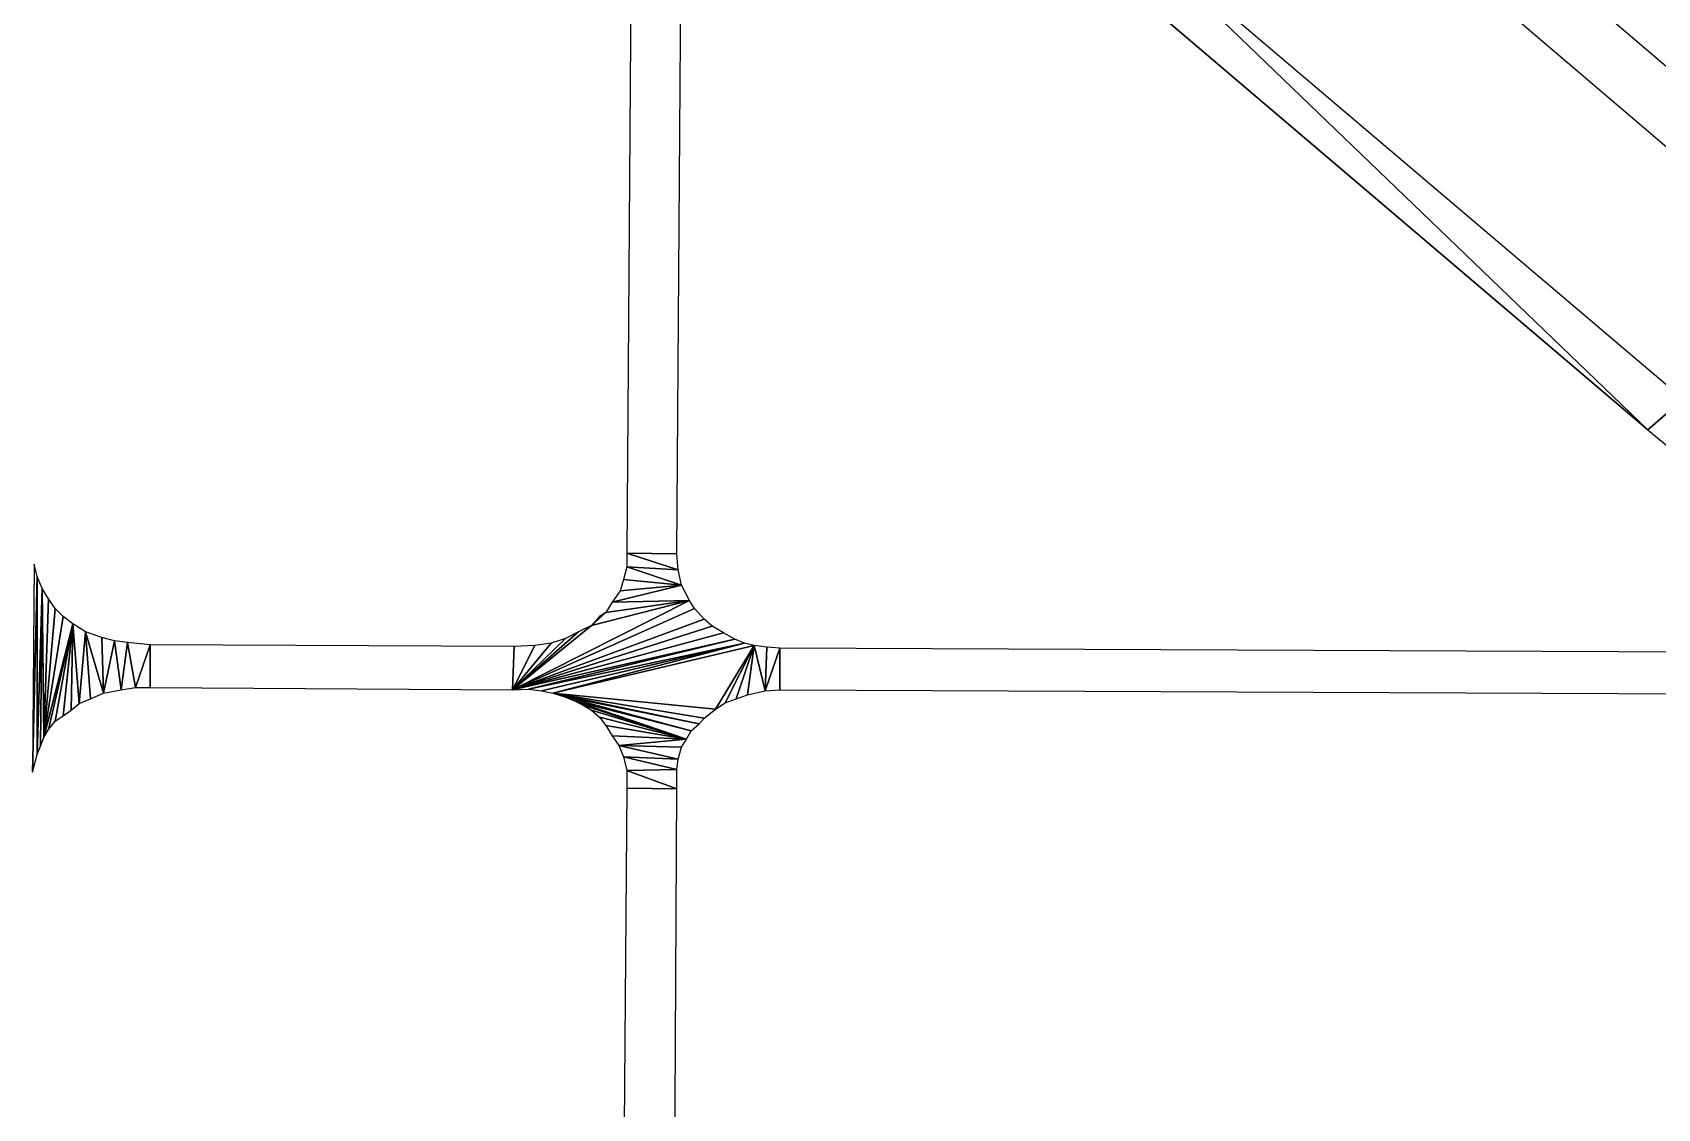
# Model space of a CAD drawing. Extents: x -35426929 to -35396731, y 11996534 to 12011444.
# Drawn here: x -35406071 to -35403262, y 12006600 to 12008460 of the extents above; entities that cross this region are included whole.
import ezdxf

# ---------------------------------------------------------------- set-up
doc = ezdxf.new("R2010")
doc.units = 0

msp = doc.modelspace()

# ---------------------------------------------------------------- linework, layer by layer
at = {"layer": 'mg_to_dxf', "color": 52}
for points in [[(-35404957.46, 12007558.81), (-35404949.11, 12008693.32), (-35405035.42, 12008693.32), (-35405043.77, 12007560.2)], [(-35403278.67, 12007773.18), (-35403278.67, 12007773.18), (-35404208.55, 12008668.26), (-35404269.8, 12008616.75)], [(-35403217.42, 12007826.08), (-35403217.42, 12007826.08), (-35404208.55, 12008668.26), (-35403278.67, 12007773.18)], [(-35403278.67, 12007773.18), (-35403278.67, 12007773.18), (-35404269.8, 12008616.75)], [(-35403534.8, 12008508.18), (-35402989.12, 12008043.24), (-35402908.39, 12008112.84), (-35403456.85, 12008580.56)], [(-35403245.26, 12007745.34), (-35403245.26, 12007745.34), (-35403217.42, 12007826.08), (-35403278.67, 12007773.18)], [(-35404954.68, 12007530.97), (-35404954.68, 12007530.97), (-35405043.77, 12007560.2), (-35405043.77, 12007536.53)], [(-35404954.68, 12007530.97), (-35404954.68, 12007530.97), (-35404957.46, 12007558.81), (-35405043.77, 12007560.2)], [(-35406062.74, 12007519.83), (-35406062.74, 12007519.83), (-35406068.31, 12007540.71), (-35406071.09, 12007181.56)], [(-35404949.11, 12007504.52), (-35404949.11, 12007504.52), (-35405043.77, 12007536.53), (-35405049.34, 12007514.26)], [(-35404949.11, 12007504.52), (-35404949.11, 12007504.52), (-35404954.68, 12007530.97), (-35405043.77, 12007536.53)], [(-35406062.74, 12007519.83), (-35406062.74, 12007519.83), (-35406071.09, 12007181.56), (-35406062.74, 12007212.19)], [(-35406062.74, 12007519.83), (-35406062.74, 12007519.83), (-35406062.74, 12007212.19), (-35406054.39, 12007498.95)], [(-35406062.74, 12007212.19), (-35406062.74, 12007212.19), (-35406057.17, 12007226.11), (-35406054.39, 12007498.95)], [(-35406054.39, 12007498.95), (-35406054.39, 12007498.95), (-35406057.17, 12007226.11), (-35406051.6, 12007241.42)], [(-35406054.39, 12007498.95), (-35406054.39, 12007498.95), (-35406051.6, 12007241.42), (-35406043.25, 12007480.85)], [(-35405068.83, 12007475.28), (-35405068.83, 12007475.28), (-35404935.19, 12007478.07), (-35404949.11, 12007504.52)], [(-35404949.11, 12007504.52), (-35404949.11, 12007504.52), (-35405054.91, 12007494.77), (-35405068.83, 12007475.28)], [(-35404949.11, 12007504.52), (-35404949.11, 12007504.52), (-35405049.34, 12007514.26), (-35405054.91, 12007494.77)], [(-35406051.6, 12007241.42), (-35406051.6, 12007241.42), (-35406032.12, 12007464.15), (-35406043.25, 12007480.85)], [(-35405241.44, 12007323.55), (-35405241.44, 12007323.55), (-35404926.84, 12007464.15), (-35404935.19, 12007478.07)], [(-35405241.44, 12007323.55), (-35405241.44, 12007323.55), (-35404935.19, 12007478.07), (-35405105.02, 12007434.92)], [(-35404935.19, 12007478.07), (-35404935.19, 12007478.07), (-35405079.96, 12007457.19), (-35405105.02, 12007434.92)], [(-35404935.19, 12007478.07), (-35404935.19, 12007478.07), (-35405068.83, 12007475.28), (-35405079.96, 12007457.19)], [(-35406051.6, 12007241.42), (-35406051.6, 12007241.42), (-35406018.2, 12007450.23), (-35406032.12, 12007464.15)], [(-35406051.6, 12007241.42), (-35406051.6, 12007241.42), (-35406001.49, 12007437.7), (-35406018.2, 12007450.23)], [(-35406051.6, 12007241.42), (-35406051.6, 12007241.42), (-35406043.25, 12007255.34), (-35406001.49, 12007437.7)], [(-35406043.25, 12007255.34), (-35406043.25, 12007255.34), (-35406032.12, 12007269.26), (-35406001.49, 12007437.7)], [(-35406032.12, 12007269.26), (-35406032.12, 12007269.26), (-35406018.2, 12007279.01), (-35406001.49, 12007437.7)], [(-35406018.2, 12007279.01), (-35406018.2, 12007279.01), (-35406004.27, 12007288.75), (-35406001.49, 12007437.7)], [(-35406001.49, 12007437.7), (-35406001.49, 12007437.7), (-35406004.27, 12007288.75), (-35405990.35, 12007299.89)], [(-35406001.49, 12007437.7), (-35406001.49, 12007437.7), (-35405990.35, 12007299.89), (-35405979.22, 12007423.78)], [(-35405241.44, 12007323.55), (-35405241.44, 12007323.55), (-35404910.13, 12007446.05), (-35404926.84, 12007464.15)], [(-35405241.44, 12007323.55), (-35405241.44, 12007323.55), (-35404896.21, 12007433.52), (-35404910.13, 12007446.05)], [(-35405079.96, 12007457.19), (-35405079.96, 12007457.19), (-35405091.1, 12007450.23), (-35405105.02, 12007434.92)], [(-35405990.35, 12007299.89), (-35405990.35, 12007299.89), (-35405970.87, 12007308.24), (-35405979.22, 12007423.78)], [(-35405979.22, 12007423.78), (-35405979.22, 12007423.78), (-35405948.59, 12007317.98), (-35405951.38, 12007414.03)], [(-35405979.22, 12007423.78), (-35405979.22, 12007423.78), (-35405970.87, 12007308.24), (-35405948.59, 12007317.98)], [(-35405948.59, 12007317.98), (-35405948.59, 12007317.98), (-35405929.1, 12007408.47), (-35405951.38, 12007414.03)], [(-35405948.59, 12007317.98), (-35405948.59, 12007317.98), (-35405917.97, 12007323.55), (-35405929.1, 12007408.47)], [(-35405917.97, 12007323.55), (-35405917.97, 12007323.55), (-35405906.83, 12007405.68), (-35405929.1, 12007408.47)], [(-35405241.44, 12007323.55), (-35405241.44, 12007323.55), (-35405105.02, 12007434.92), (-35405127.29, 12007423.78)], [(-35405241.44, 12007323.55), (-35405241.44, 12007323.55), (-35404876.73, 12007422.39), (-35404896.21, 12007433.52)], [(-35405241.44, 12007323.55), (-35405241.44, 12007323.55), (-35405127.29, 12007423.78), (-35405149.56, 12007412.64)], [(-35405241.44, 12007323.55), (-35405241.44, 12007323.55), (-35404857.24, 12007411.25), (-35404876.73, 12007422.39)], [(-35405241.44, 12007323.55), (-35405241.44, 12007323.55), (-35405149.56, 12007412.64), (-35405174.62, 12007404.29)], [(-35405241.44, 12007323.55), (-35405241.44, 12007323.55), (-35405213.6, 12007324.94), (-35404857.24, 12007411.25)], [(-35405213.6, 12007324.94), (-35405213.6, 12007324.94), (-35404840.53, 12007404.29), (-35404857.24, 12007411.25)], [(-35405917.97, 12007323.55), (-35405917.97, 12007323.55), (-35405892.91, 12007327.73), (-35405906.83, 12007405.68)], [(-35405892.91, 12007327.73), (-35405892.91, 12007327.73), (-35405867.86, 12007401.51), (-35405906.83, 12007405.68)], [(-35405892.91, 12007327.73), (-35405892.91, 12007327.73), (-35405867.86, 12007327.73), (-35405867.86, 12007401.51)], [(-35405238.65, 12007398.72), (-35405867.86, 12007401.51), (-35405867.86, 12007327.73), (-35405241.44, 12007323.55)], [(-35405202.46, 12007400.11), (-35405202.46, 12007400.11), (-35405241.44, 12007323.55), (-35405174.62, 12007404.29)], [(-35405202.46, 12007400.11), (-35405202.46, 12007400.11), (-35405238.65, 12007398.72), (-35405241.44, 12007323.55)], [(-35405213.6, 12007324.94), (-35405213.6, 12007324.94), (-35405191.33, 12007322.16), (-35404840.53, 12007404.29)], [(-35405191.33, 12007322.16), (-35405191.33, 12007322.16), (-35405171.84, 12007317.98), (-35404840.53, 12007404.29)], [(-35404840.53, 12007404.29), (-35404840.53, 12007404.29), (-35405171.84, 12007317.98), (-35404823.83, 12007400.11)], [(-35404823.83, 12007400.11), (-35404823.83, 12007400.11), (-35405171.84, 12007317.98), (-35404890.65, 12007290.14)], [(-35404823.83, 12007400.11), (-35404823.83, 12007400.11), (-35404890.65, 12007290.14), (-35404873.94, 12007301.28)], [(-35404823.83, 12007400.11), (-35404823.83, 12007400.11), (-35404873.94, 12007301.28), (-35404854.45, 12007308.24)], [(-35404823.83, 12007400.11), (-35404823.83, 12007400.11), (-35404854.45, 12007308.24), (-35404834.96, 12007315.2)], [(-35404823.83, 12007400.11), (-35404823.83, 12007400.11), (-35404834.96, 12007315.2), (-35404804.34, 12007322.16)], [(-35404823.83, 12007400.11), (-35404823.83, 12007400.11), (-35404804.34, 12007322.16), (-35404801.56, 12007397.33)], [(-35404804.34, 12007322.16), (-35404804.34, 12007322.16), (-35404779.28, 12007395.94), (-35404801.56, 12007397.33)], [(-35404804.34, 12007322.16), (-35404804.34, 12007322.16), (-35404779.28, 12007323.55), (-35404779.28, 12007395.94)], [(-35403197.93, 12007388.98), (-35404779.28, 12007395.94), (-35404779.28, 12007323.55), (-35403197.93, 12007316.59)], [(-35404890.65, 12007290.14), (-35404890.65, 12007290.14), (-35405171.84, 12007317.98), (-35404910.13, 12007274.83)], [(-35404910.13, 12007274.83), (-35404910.13, 12007274.83), (-35405171.84, 12007317.98), (-35404918.49, 12007265.09)], [(-35405171.84, 12007317.98), (-35405171.84, 12007317.98), (-35405152.35, 12007312.42), (-35404918.49, 12007265.09)], [(-35405152.35, 12007312.42), (-35405152.35, 12007312.42), (-35404932.41, 12007252.56), (-35404918.49, 12007265.09)], [(-35405152.35, 12007312.42), (-35405152.35, 12007312.42), (-35405132.86, 12007304.06), (-35404932.41, 12007252.56)], [(-35405132.86, 12007304.06), (-35405132.86, 12007304.06), (-35404940.76, 12007238.64), (-35404932.41, 12007252.56)], [(-35405132.86, 12007304.06), (-35405132.86, 12007304.06), (-35405118.94, 12007297.1), (-35404940.76, 12007238.64)], [(-35405118.94, 12007297.1), (-35405118.94, 12007297.1), (-35405105.02, 12007288.75), (-35404940.76, 12007238.64)], [(-35405105.02, 12007288.75), (-35405105.02, 12007288.75), (-35405091.1, 12007276.22), (-35404940.76, 12007238.64)], [(-35405091.1, 12007276.22), (-35405091.1, 12007276.22), (-35405079.96, 12007262.3), (-35404940.76, 12007238.64)], [(-35405079.96, 12007262.3), (-35405079.96, 12007262.3), (-35405068.83, 12007244.21), (-35404940.76, 12007238.64)], [(-35404940.76, 12007238.64), (-35404940.76, 12007238.64), (-35405068.83, 12007244.21), (-35405057.69, 12007227.5)], [(-35404940.76, 12007238.64), (-35404940.76, 12007238.64), (-35405057.69, 12007227.5), (-35404949.11, 12007224.72)], [(-35405057.69, 12007227.5), (-35405057.69, 12007227.5), (-35404954.68, 12007203.84), (-35404949.11, 12007224.72)], [(-35405057.69, 12007227.5), (-35405057.69, 12007227.5), (-35405049.34, 12007208.01), (-35404954.68, 12007203.84)], [(-35405049.34, 12007208.01), (-35405049.34, 12007208.01), (-35404957.46, 12007185.74), (-35404954.68, 12007203.84)], [(-35405049.34, 12007208.01), (-35405049.34, 12007208.01), (-35405043.77, 12007184.35), (-35404957.46, 12007185.74)], [(-35405043.77, 12007184.35), (-35405043.77, 12007184.35), (-35404957.46, 12007152.33), (-35404957.46, 12007185.74)], [(-35405043.77, 12007184.35), (-35405043.77, 12007184.35), (-35405043.77, 12007153.72), (-35404957.46, 12007152.33)], [(-35404963.03, 12006056.8), (-35404957.46, 12007152.33), (-35405043.77, 12007153.72), (-35405052.12, 12006056.8)]]:
    msp.add_3dface(points, dxfattribs=at)

doc.saveas('drawing.dxf')
